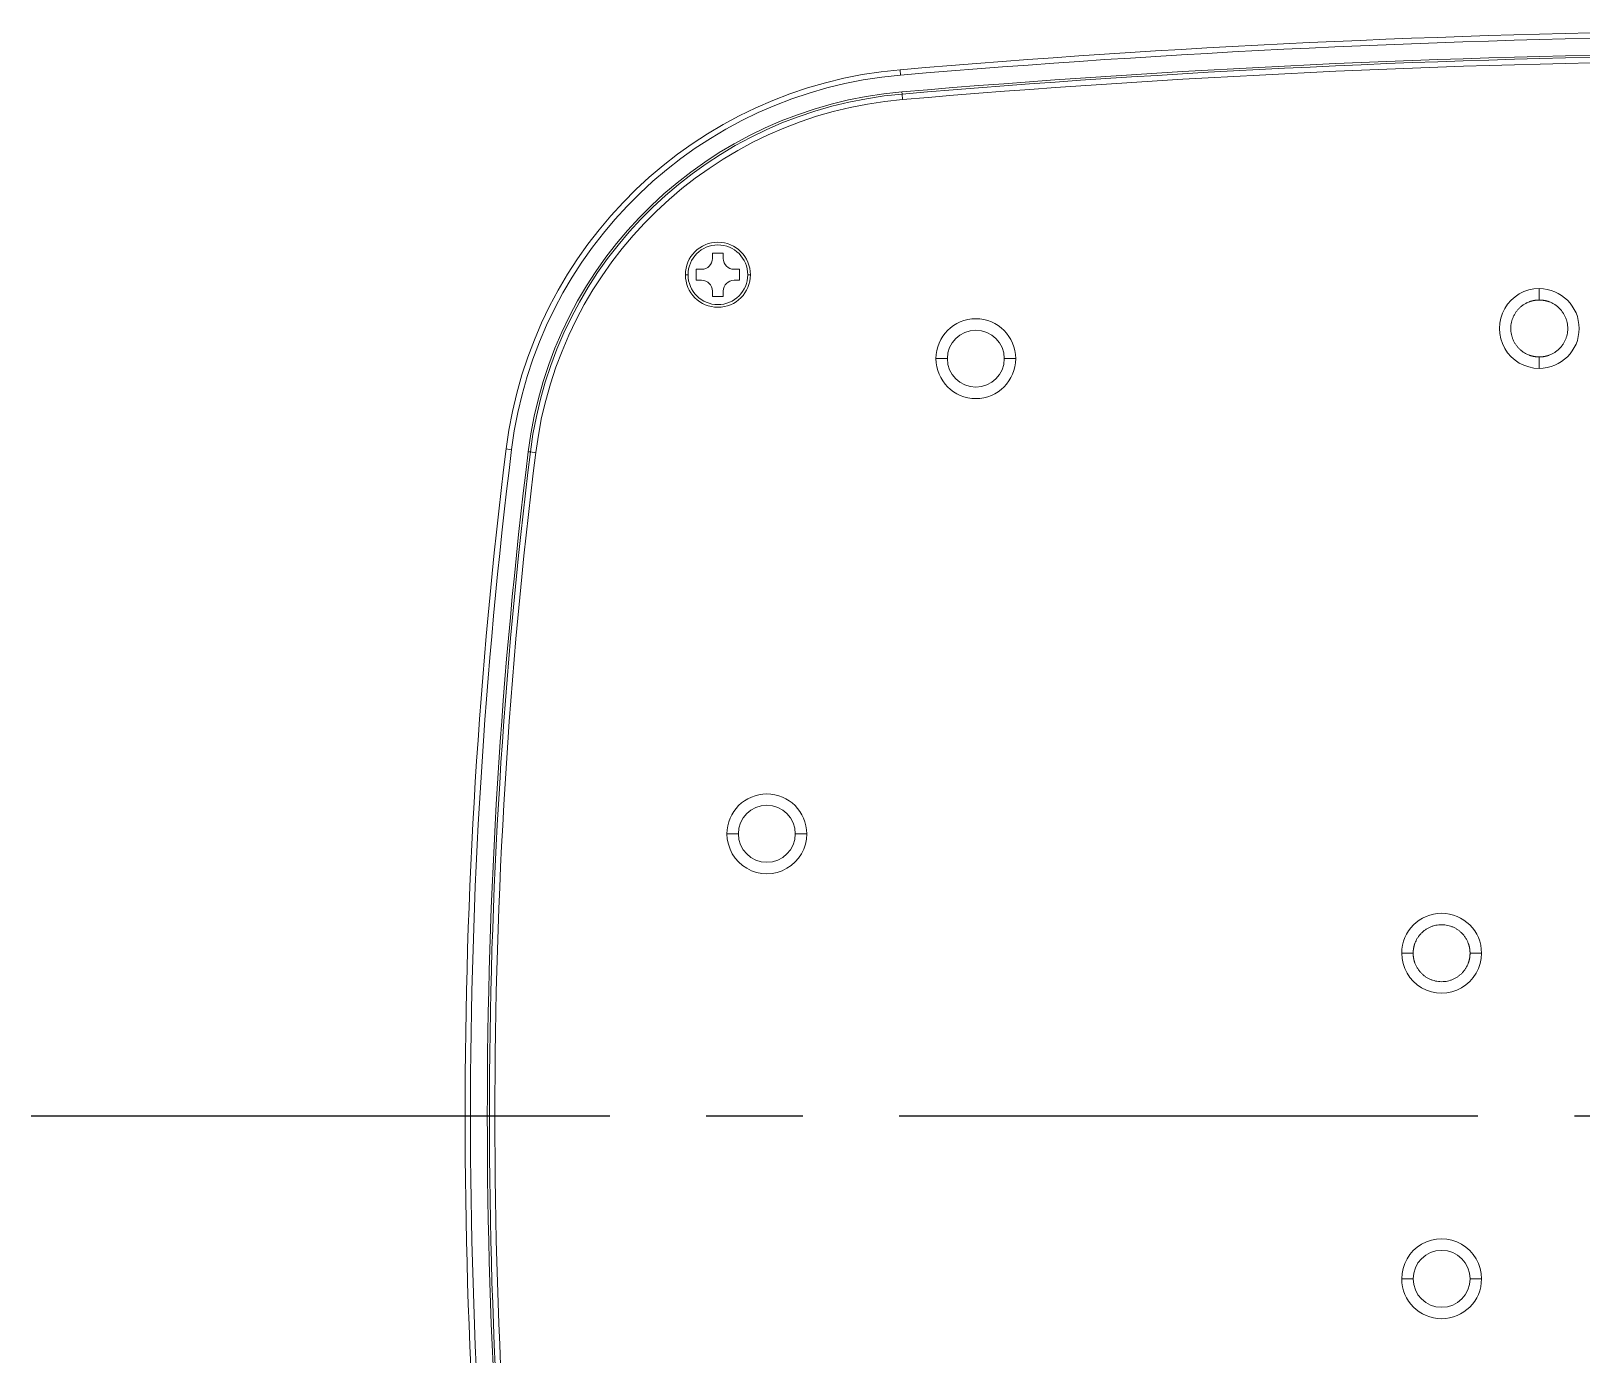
# Model space of a CAD drawing. Header units: millimetres. Extents: x 13235 to 13829, y -4257 to -3417.
# Drawn here: x 13403.24 to 13438.97, y -3593.12 to -3562.63 of the extents above; entities that cross this region are included whole.
import ezdxf

# ---------------------------------------------------------------- set-up
doc = ezdxf.new("R2010")
doc.units = ezdxf.units.MM
doc.header["$LTSCALE"] = 0.1
doc.linetypes.add('CENTER2', pattern=[28.575, 19.05, -3.175, 3.175, -3.175])
doc.linetypes.add('HIDDENX2', pattern=[19.05, 12.7, -6.35])
doc.layers.get('0').update_dxf_attribs({"lineweight": 15})
doc.layers.add('HIDDEN', color=8, linetype='HIDDENX2')

msp = doc.modelspace()

# ---------------------------------------------------------------- linework, layer by layer
at = {"linetype": 'Continuous', "lineweight": 13, "extrusion": (-1.22465e-16, -1, 0)}
for p, q in [((13423.268, -3563.647), (13423.258, -3563.522)), ((13423.306, -3564.083), (13423.301, -3564.033)), ((13423.306, -3564.083), (13423.316, -3564.207)), ((13418.373, -3568.244), (13418.311, -3568.244)), ((13419.748, -3568.244), (13419.811, -3568.244)), ((13414.307, -3572.273), (13414.183, -3572.257)), ((13414.691, -3572.32), (13414.741, -3572.326)), ((13414.741, -3572.326), (13414.865, -3572.342))]:
    msp.add_line(p, q, dxfattribs=at)
at = {"linetype": 'Continuous', "lineweight": 18, "extrusion": (-1.22465e-16, -1, 0)}
for p, q in [((13418.936, -3567.744), (13419.186, -3567.744)), ((13418.936, -3567.869), (13418.936, -3567.744)), ((13419.186, -3567.744), (13419.186, -3567.869)), ((13418.561, -3568.369), (13418.561, -3568.119)), ((13418.561, -3568.119), (13418.686, -3568.119)), ((13418.686, -3568.369), (13418.561, -3568.369)), ((13419.436, -3568.119), (13419.561, -3568.119)), ((13419.561, -3568.369), (13419.436, -3568.369)), ((13419.561, -3568.119), (13419.561, -3568.369)), ((13418.936, -3568.744), (13418.936, -3568.619)), ((13419.186, -3568.744), (13418.936, -3568.744)), ((13419.186, -3568.619), (13419.186, -3568.744))]:
    msp.add_line(p, q, dxfattribs=at)
at = {"linetype": 'Continuous', "lineweight": 18}
for centre, radius, start, end in [((13444.485, -3812.619), 250, 90.54142, 94.87081), ((13424.107, -3573.486), 10, 94.8708, 172.9406), ((13424.107, -3573.486), 9.313, 94.8716, 172.9406), ((13419.061, -3568.244), 0.688, 0, 180), ((13418.686, -3567.869), 0.25, 270, 0), ((13419.436, -3567.869), 0.25, 180, 270), ((13419.061, -3568.244), 0.688, 180, 0), ((13418.686, -3568.619), 0.25, 0, 90), ((13419.436, -3568.619), 0.25, 90, 180), ((13538.235, -3587.619), 125, 172.94061, 180), ((13538.235, -3587.619), 125, 180, 187.05939)]:
    msp.add_arc(centre, radius, start, end, dxfattribs=at)
at = {"linetype": 'Continuous', "lineweight": 13}
for centre, radius, start, end in [((13444.485, -3812.619), 249.875, 90.54157, 94.87081), ((13444.485, -3812.619), 249.312, 90.54279, 94.87084), ((13424.107, -3573.486), 9.875, 94.8708, 172.9406), ((13425.004, -3570.176), 0.656, 360, 180), ((13425.004, -3570.176), 0.656, 180, 360), ((13538.235, -3587.619), 124.875, 172.94061, 187.05939), ((13538.235, -3587.619), 124.313, 172.94061, 187.05944), ((13420.189, -3581.119), 0.656, 360, 180), ((13420.189, -3581.119), 0.656, 180, 360), ((13435.735, -3591.369), 0.656, 360, 180), ((13435.735, -3591.369), 0.656, 180, 360)]:
    msp.add_arc(centre, radius, start, end, dxfattribs=at)
at = {"linetype": 'Continuous', "lineweight": 13, "extrusion": (0, 0, -1)}
for centre, radius, start, end in [((-13444.485, -3812.619), 249.488, 85.12919, 89.45751), ((-13424.107, -3573.486), 9.488, 7.0594, 85.1292), ((-13538.235, -3587.619), 124.487, 352.94061, 7.05939)]:
    msp.add_arc(centre, radius, start, end, dxfattribs=at)
at = {"linetype": 'Continuous', "lineweight": 18, "extrusion": (0, 0, -1)}
for centre, radius, start, end in [((-13444.485, -3812.619), 249.438, 85.12919, 89.45736), ((-13424.107, -3573.486), 9.438, 7.0594, 85.1292), ((-13419.061, -3568.244), 0.75, 0, 180), ((-13419.061, -3568.244), 0.75, 180, 0), ((-13437.985, -3569.481), 0.919, 270.0032, 90.0032), ((-13437.985, -3569.481), 0.919, 90.0032, 270.0032), ((-13425.004, -3570.176), 0.919, 0.0032, 180.0032), ((-13425.004, -3570.176), 0.919, 180.0032, 0.0032), ((-13538.235, -3587.619), 124.438, 0, 7.05939), ((-13420.189, -3581.119), 0.919, 0.0032, 180.0011), ((-13420.189, -3581.119), 0.919, 180.0011, 0.0032), ((-13435.735, -3583.869), 0.919, 0.0032, 180.0011), ((-13435.735, -3583.869), 0.919, 180.0011, 0.0032), ((-13538.235, -3587.619), 124.438, 352.94061, 0), ((-13435.735, -3591.369), 0.919, 0.0011, 180.0011), ((-13435.735, -3591.369), 0.919, 180.0011, 0.0011)]:
    msp.add_arc(centre, radius, start, end, dxfattribs=at)
at = {"linetype": 'Continuous', "lineweight": 13}
for points in [[(13437.985, -3568.563), (13437.985, -3568.587), (13437.985, -3568.611), (13437.985, -3568.659), (13437.985, -3568.683), (13437.985, -3568.728), (13437.985, -3568.749), (13437.985, -3568.79), (13437.985, -3568.809), (13437.985, -3568.826)], [(13424.085, -3570.176), (13424.109, -3570.176), (13424.134, -3570.176), (13424.181, -3570.176), (13424.204, -3570.176), (13424.249, -3570.176), (13424.271, -3570.176), (13424.311, -3570.176), (13424.33, -3570.176), (13424.348, -3570.176)], [(13425.922, -3570.176), (13425.898, -3570.176), (13425.874, -3570.176), (13425.826, -3570.176), (13425.803, -3570.176), (13425.758, -3570.176), (13425.737, -3570.176), (13425.696, -3570.176), (13425.677, -3570.176), (13425.66, -3570.176)], [(13437.985, -3570.4), (13437.985, -3570.376), (13437.985, -3570.351), (13437.985, -3570.303), (13437.985, -3570.28), (13437.985, -3570.235), (13437.985, -3570.213), (13437.985, -3570.173), (13437.985, -3570.154), (13437.985, -3570.136)], [(13419.27, -3581.119), (13419.295, -3581.119), (13419.319, -3581.119), (13419.366, -3581.119), (13419.39, -3581.119), (13419.435, -3581.119), (13419.456, -3581.119), (13419.497, -3581.119), (13419.516, -3581.119), (13419.533, -3581.119)], [(13421.108, -3581.119), (13421.083, -3581.119), (13421.059, -3581.119), (13421.012, -3581.119), (13420.988, -3581.119), (13420.943, -3581.119), (13420.922, -3581.119), (13420.881, -3581.119), (13420.862, -3581.119), (13420.845, -3581.119)], [(13434.817, -3583.869), (13434.841, -3583.869), (13434.865, -3583.869), (13434.913, -3583.869), (13434.936, -3583.869), (13434.981, -3583.869), (13435.003, -3583.869), (13435.044, -3583.869), (13435.063, -3583.869), (13435.08, -3583.869)], [(13436.654, -3583.869), (13436.629, -3583.869), (13436.605, -3583.869), (13436.557, -3583.869), (13436.534, -3583.869), (13436.489, -3583.869), (13436.467, -3583.869), (13436.427, -3583.869), (13436.408, -3583.869), (13436.39, -3583.869)], [(13435.079, -3591.369), (13435.062, -3591.369), (13435.043, -3591.369), (13435.002, -3591.369), (13434.981, -3591.369), (13434.936, -3591.369), (13434.913, -3591.369), (13434.865, -3591.369), (13434.841, -3591.369), (13434.817, -3591.369)], [(13436.391, -3591.369), (13436.409, -3591.369), (13436.428, -3591.369), (13436.468, -3591.369), (13436.49, -3591.369), (13436.534, -3591.369), (13436.558, -3591.369), (13436.605, -3591.369), (13436.629, -3591.369), (13436.654, -3591.369)]]:
    msp.add_open_spline(points, degree=3, knots=[0, 0, 0, 0, 0.25, 0.25, 0.5, 0.5, 0.75, 0.75, 1, 1, 1, 1], dxfattribs=at)
at = {"linetype": 'Continuous', "lineweight": 18}
for points in [[(13437.985, -3568.826), (13437.983, -3568.826), (13437.978, -3568.826), (13437.971, -3568.826), (13437.964, -3568.826), (13437.957, -3568.827), (13437.95, -3568.827), (13437.944, -3568.827), (13437.937, -3568.828), (13437.93, -3568.828), (13437.923, -3568.829), (13437.916, -3568.83), (13437.91, -3568.83), (13437.903, -3568.831), (13437.896, -3568.832), (13437.89, -3568.833), (13437.883, -3568.834), (13437.877, -3568.835), (13437.87, -3568.836), (13437.864, -3568.837), (13437.857, -3568.838), (13437.851, -3568.839), (13437.844, -3568.841), (13437.838, -3568.842), (13437.831, -3568.844), (13437.825, -3568.845), (13437.818, -3568.847), (13437.812, -3568.849), (13437.806, -3568.85), (13437.799, -3568.852), (13437.793, -3568.854), (13437.787, -3568.856), (13437.78, -3568.858), (13437.774, -3568.86), (13437.768, -3568.862), (13437.761, -3568.865), (13437.746, -3568.87), (13437.723, -3568.88), (13437.691, -3568.894), (13437.66, -3568.911), (13437.629, -3568.93), (13437.599, -3568.95), (13437.57, -3568.973), (13437.535, -3569.003), (13437.496, -3569.042), (13437.455, -3569.093), (13437.418, -3569.149), (13437.387, -3569.21), (13437.361, -3569.274), (13437.343, -3569.339), (13437.332, -3569.408), (13437.328, -3569.478), (13437.331, -3569.549), (13437.342, -3569.617), (13437.36, -3569.683), (13437.384, -3569.748), (13437.415, -3569.809), (13437.452, -3569.866), (13437.493, -3569.917), (13437.539, -3569.964), (13437.588, -3570.005), (13437.642, -3570.042), (13437.697, -3570.072), (13437.739, -3570.09), (13437.767, -3570.1), (13437.779, -3570.104), (13437.791, -3570.108), (13437.804, -3570.112), (13437.816, -3570.115), (13437.829, -3570.118), (13437.841, -3570.121), (13437.854, -3570.124), (13437.867, -3570.126), (13437.88, -3570.128), (13437.892, -3570.13), (13437.905, -3570.132), (13437.918, -3570.133), (13437.932, -3570.134), (13437.945, -3570.135), (13437.958, -3570.136), (13437.972, -3570.136), (13437.981, -3570.136), (13437.985, -3570.136)], [(13437.985, -3570.136), (13437.987, -3570.136), (13437.992, -3570.136), (13437.999, -3570.136), (13438.006, -3570.136), (13438.013, -3570.136), (13438.02, -3570.136), (13438.027, -3570.135), (13438.034, -3570.135), (13438.04, -3570.134), (13438.047, -3570.134), (13438.054, -3570.133), (13438.061, -3570.132), (13438.067, -3570.132), (13438.074, -3570.131), (13438.08, -3570.13), (13438.087, -3570.129), (13438.094, -3570.128), (13438.1, -3570.127), (13438.107, -3570.126), (13438.113, -3570.124), (13438.12, -3570.123), (13438.126, -3570.122), (13438.133, -3570.12), (13438.139, -3570.119), (13438.145, -3570.117), (13438.152, -3570.116), (13438.158, -3570.114), (13438.165, -3570.112), (13438.171, -3570.11), (13438.177, -3570.109), (13438.184, -3570.107), (13438.19, -3570.105), (13438.196, -3570.102), (13438.203, -3570.1), (13438.209, -3570.098), (13438.224, -3570.092), (13438.248, -3570.083), (13438.279, -3570.068), (13438.31, -3570.052), (13438.341, -3570.033), (13438.371, -3570.012), (13438.4, -3569.99), (13438.435, -3569.96), (13438.474, -3569.92), (13438.515, -3569.87), (13438.552, -3569.813), (13438.584, -3569.753), (13438.609, -3569.689), (13438.627, -3569.623), (13438.638, -3569.555), (13438.643, -3569.484), (13438.639, -3569.414), (13438.628, -3569.345), (13438.611, -3569.279), (13438.586, -3569.215), (13438.555, -3569.154), (13438.518, -3569.097), (13438.477, -3569.045), (13438.432, -3568.999), (13438.382, -3568.957), (13438.329, -3568.921), (13438.273, -3568.891), (13438.231, -3568.873), (13438.204, -3568.863), (13438.191, -3568.858), (13438.179, -3568.854), (13438.166, -3568.851), (13438.154, -3568.847), (13438.141, -3568.844), (13438.129, -3568.841), (13438.116, -3568.839), (13438.104, -3568.836), (13438.091, -3568.834), (13438.078, -3568.832), (13438.065, -3568.831), (13438.052, -3568.829), (13438.039, -3568.828), (13438.026, -3568.827), (13438.012, -3568.827), (13437.999, -3568.826), (13437.99, -3568.826), (13437.985, -3568.826)], [(13436.39, -3583.869), (13436.39, -3583.867), (13436.39, -3583.862), (13436.39, -3583.855), (13436.39, -3583.848), (13436.39, -3583.842), (13436.389, -3583.835), (13436.389, -3583.828), (13436.389, -3583.821), (13436.388, -3583.814), (13436.388, -3583.807), (13436.387, -3583.801), (13436.386, -3583.794), (13436.385, -3583.787), (13436.385, -3583.781), (13436.384, -3583.774), (13436.383, -3583.768), (13436.382, -3583.761), (13436.381, -3583.754), (13436.379, -3583.748), (13436.378, -3583.741), (13436.377, -3583.735), (13436.376, -3583.728), (13436.374, -3583.722), (13436.373, -3583.716), (13436.371, -3583.709), (13436.37, -3583.703), (13436.368, -3583.696), (13436.366, -3583.69), (13436.364, -3583.684), (13436.362, -3583.677), (13436.36, -3583.671), (13436.358, -3583.665), (13436.356, -3583.658), (13436.354, -3583.652), (13436.352, -3583.646), (13436.346, -3583.631), (13436.337, -3583.607), (13436.322, -3583.575), (13436.305, -3583.544), (13436.287, -3583.514), (13436.266, -3583.483), (13436.244, -3583.454), (13436.214, -3583.419), (13436.174, -3583.38), (13436.124, -3583.339), (13436.067, -3583.302), (13436.007, -3583.271), (13435.943, -3583.246), (13435.877, -3583.227), (13435.808, -3583.216), (13435.738, -3583.212), (13435.668, -3583.215), (13435.599, -3583.226), (13435.533, -3583.244), (13435.469, -3583.268), (13435.408, -3583.3), (13435.35, -3583.336), (13435.299, -3583.378), (13435.253, -3583.423), (13435.211, -3583.473), (13435.175, -3583.526), (13435.145, -3583.581), (13435.127, -3583.623), (13435.117, -3583.651), (13435.112, -3583.663), (13435.108, -3583.676), (13435.105, -3583.688), (13435.101, -3583.701), (13435.098, -3583.713), (13435.095, -3583.726), (13435.093, -3583.738), (13435.09, -3583.751), (13435.088, -3583.764), (13435.086, -3583.777), (13435.085, -3583.79), (13435.083, -3583.803), (13435.082, -3583.816), (13435.081, -3583.829), (13435.08, -3583.842), (13435.08, -3583.856), (13435.08, -3583.865), (13435.08, -3583.869)], [(13435.08, -3583.869), (13435.08, -3583.872), (13435.08, -3583.876), (13435.08, -3583.883), (13435.08, -3583.89), (13435.081, -3583.897), (13435.081, -3583.904), (13435.081, -3583.911), (13435.082, -3583.918), (13435.082, -3583.925), (13435.083, -3583.931), (13435.083, -3583.938), (13435.084, -3583.945), (13435.085, -3583.951), (13435.086, -3583.958), (13435.087, -3583.965), (13435.088, -3583.971), (13435.089, -3583.978), (13435.09, -3583.984), (13435.091, -3583.991), (13435.092, -3583.997), (13435.093, -3584.004), (13435.095, -3584.01), (13435.096, -3584.017), (13435.098, -3584.023), (13435.099, -3584.03), (13435.101, -3584.036), (13435.102, -3584.043), (13435.104, -3584.049), (13435.106, -3584.055), (13435.108, -3584.062), (13435.11, -3584.068), (13435.112, -3584.074), (13435.114, -3584.081), (13435.116, -3584.087), (13435.118, -3584.093), (13435.124, -3584.108), (13435.133, -3584.132), (13435.148, -3584.164), (13435.165, -3584.195), (13435.184, -3584.225), (13435.204, -3584.255), (13435.227, -3584.285), (13435.257, -3584.319), (13435.296, -3584.358), (13435.347, -3584.4), (13435.403, -3584.437), (13435.464, -3584.468), (13435.528, -3584.493), (13435.593, -3584.511), (13435.662, -3584.523), (13435.732, -3584.527), (13435.803, -3584.523), (13435.871, -3584.513), (13435.937, -3584.495), (13436.001, -3584.47), (13436.063, -3584.439), (13436.12, -3584.402), (13436.171, -3584.361), (13436.218, -3584.316), (13436.259, -3584.266), (13436.295, -3584.213), (13436.326, -3584.158), (13436.344, -3584.116), (13436.354, -3584.088), (13436.358, -3584.076), (13436.362, -3584.063), (13436.366, -3584.051), (13436.369, -3584.038), (13436.372, -3584.026), (13436.375, -3584.013), (13436.378, -3584), (13436.38, -3583.988), (13436.382, -3583.975), (13436.384, -3583.962), (13436.386, -3583.949), (13436.387, -3583.936), (13436.388, -3583.923), (13436.389, -3583.91), (13436.39, -3583.896), (13436.39, -3583.883), (13436.39, -3583.874), (13436.39, -3583.869)]]:
    msp.add_open_spline(points, degree=3, knots=[0, 0, 0, 0, 0.003412, 0.006805, 0.010181, 0.01354, 0.016884, 0.020212, 0.023527, 0.026828, 0.030117, 0.033395, 0.036662, 0.039919, 0.043168, 0.046408, 0.049641, 0.052868, 0.05609, 0.059306, 0.062519, 0.065729, 0.068936, 0.072142, 0.075348, 0.078553, 0.08176, 0.084968, 0.088179, 0.091393, 0.094611, 0.097833, 0.101061, 0.104296, 0.107537, 0.110785, 0.114042, 0.130866, 0.147803, 0.164918, 0.182271, 0.199917, 0.217904, 0.23628, 0.266761, 0.298262, 0.330954, 0.365013, 0.397583, 0.430587, 0.464208, 0.498642, 0.532994, 0.566579, 0.599596, 0.632228, 0.666512, 0.699421, 0.731136, 0.76183, 0.794088, 0.825267, 0.855643, 0.885537, 0.891927, 0.898283, 0.90461, 0.910913, 0.917198, 0.92347, 0.929736, 0.936001, 0.942272, 0.948554, 0.954854, 0.961178, 0.967534, 0.973926, 0.980362, 0.986849, 0.993393, 1, 1, 1, 1], dxfattribs=at)
at = {"layer": 'HIDDEN', "color": 1, "linetype": 'CENTER2', "ltscale": 7}
msp.add_line((13403.235, -3587.619), (13485.735, -3587.619), dxfattribs=at)

doc.saveas('drawing.dxf')
